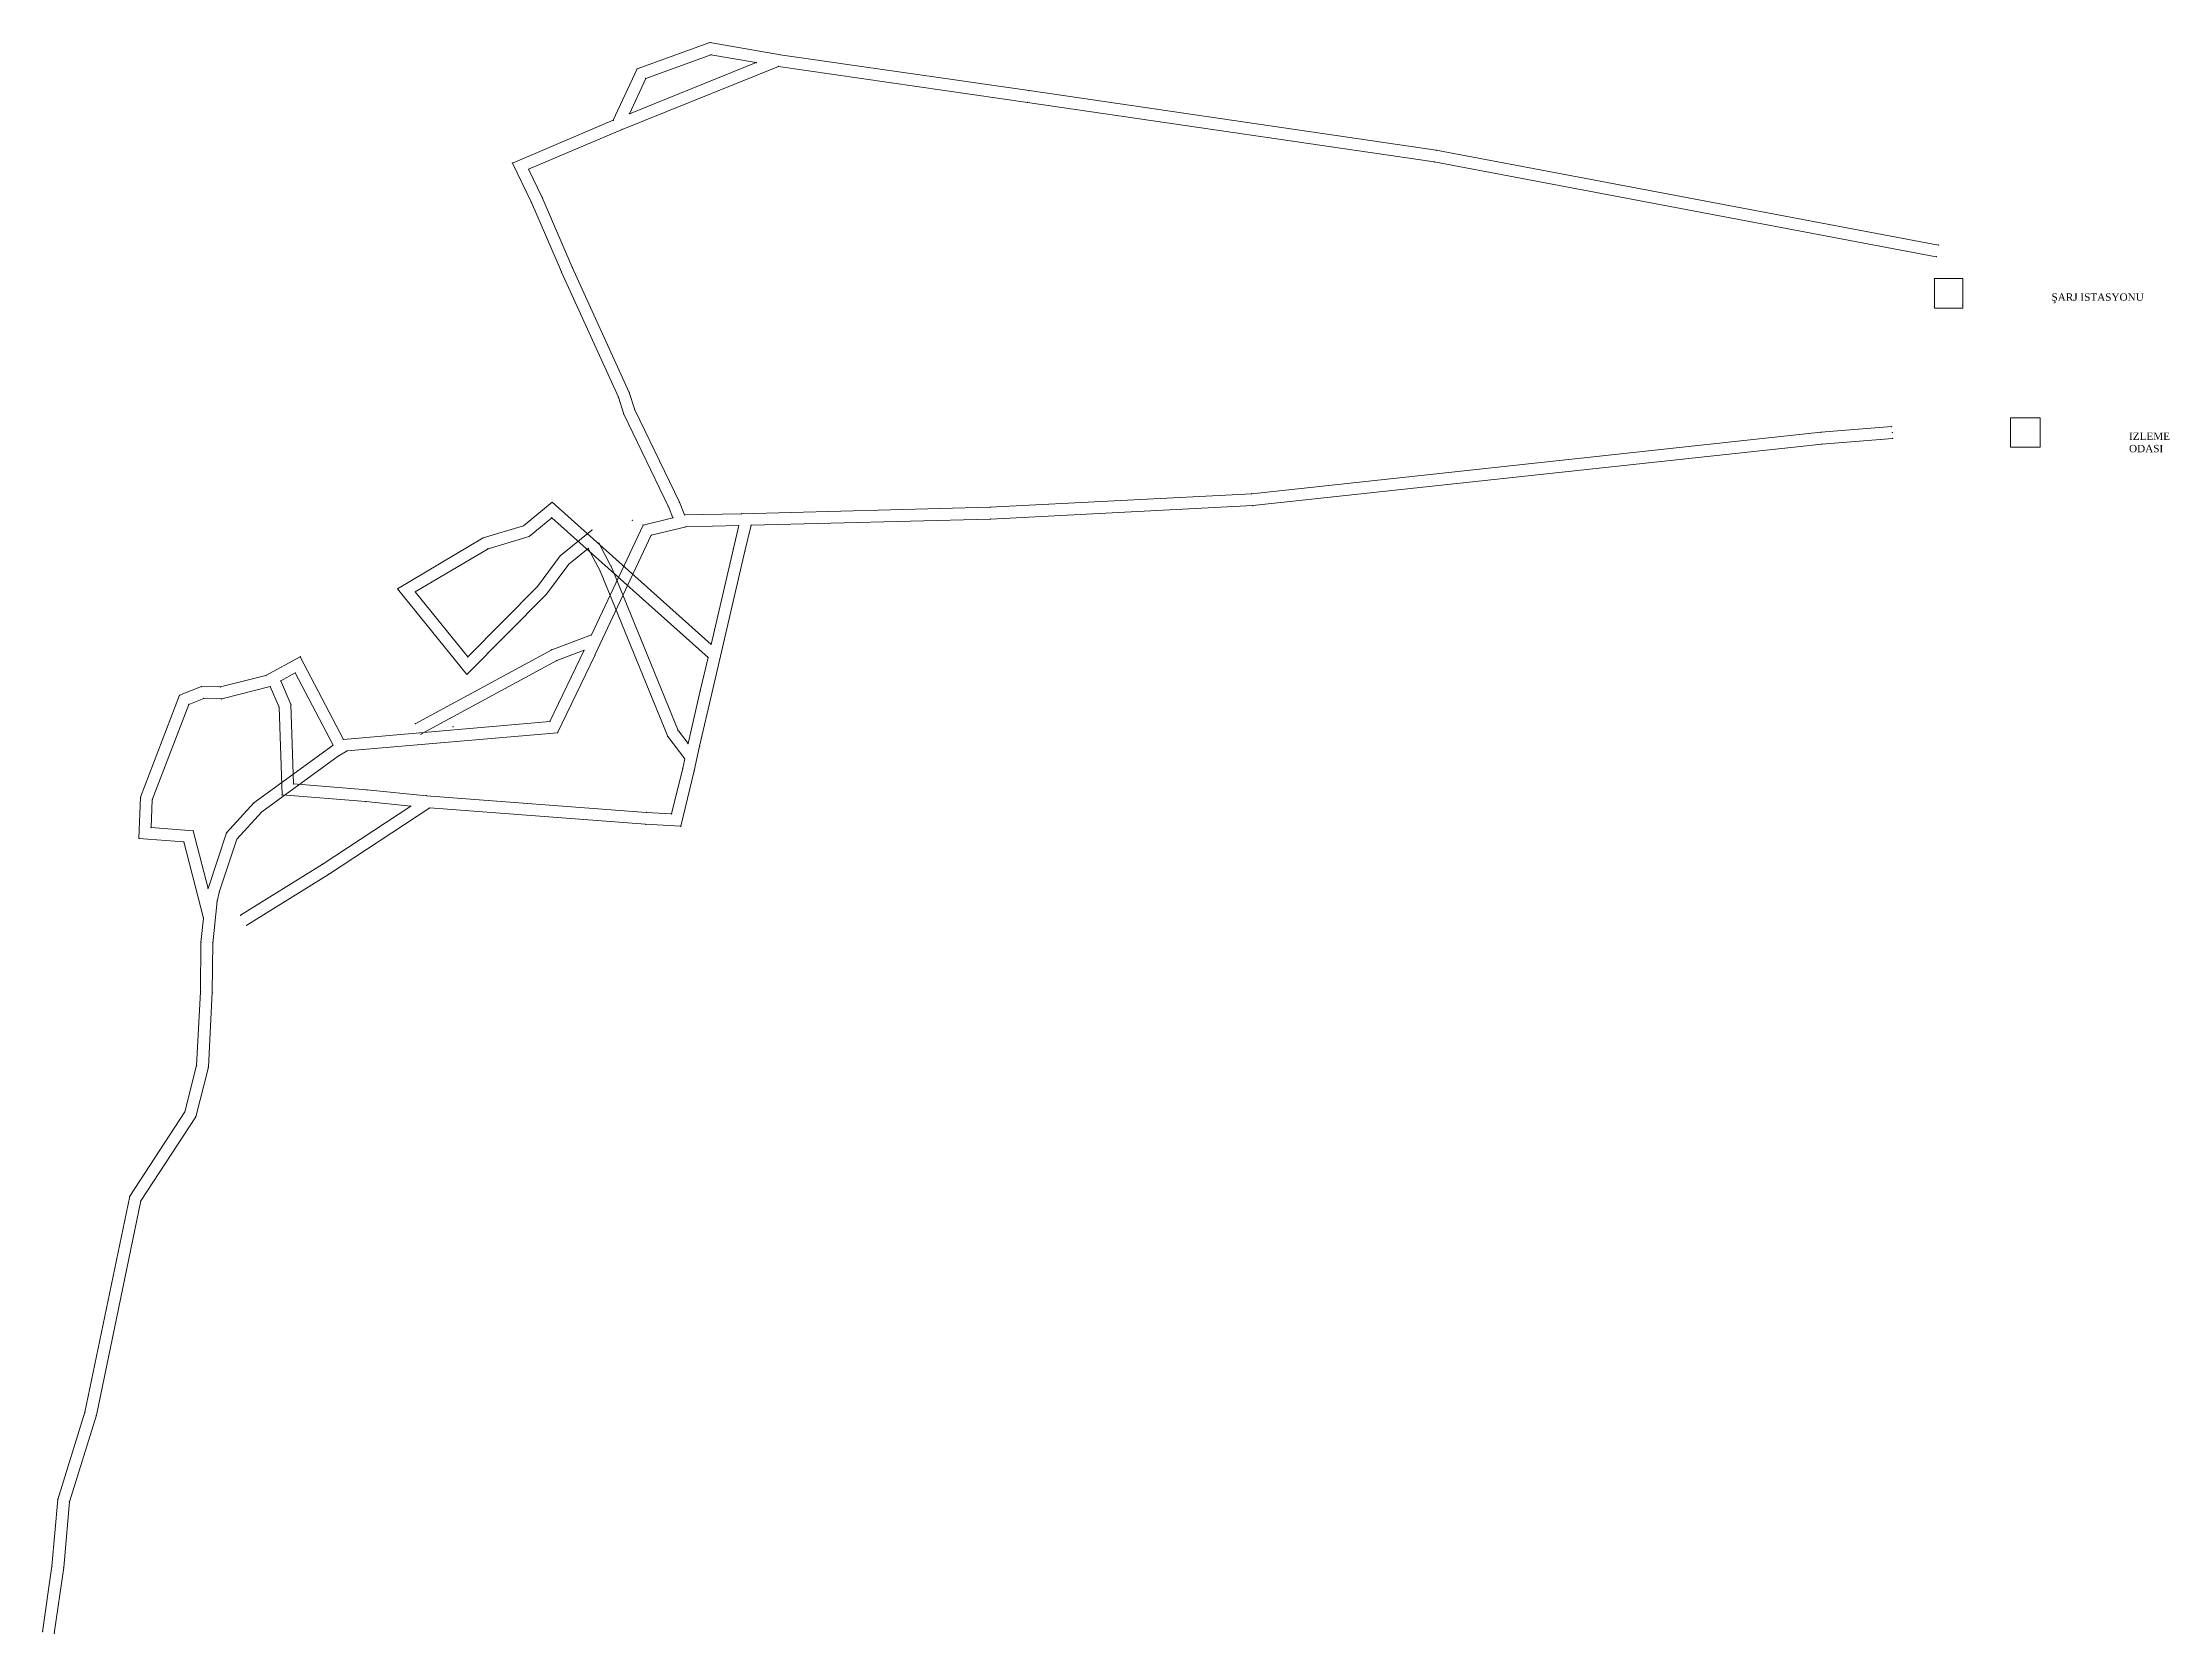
# Model space of a CAD drawing. Header units: millimetres. Extents: x 633707 to 634425, y 4414814 to 4415351.
import ezdxf

# ---------------------------------------------------------------- set-up
doc = ezdxf.new("R2010")
doc.units = ezdxf.units.MM
for name, color, linetype, lineweight in [('DESENDRE_DUZENLEM', 1, 'Continuous', 0), ('INIT_COORD', 150, 'Continuous', 0), ('LAGIM_DUZENLEME', 4, 'Continuous', 0), ('TABAN_YOLU_DUZENLEME', 3, 'Continuous', 0), ('TEXT', 5, 'Continuous', 0), ('YENI_NOKTA_DUZENLEME', 1, 'Continuous', 0)]:
    doc.layers.add(name, color=color, linetype=linetype, lineweight=lineweight)
doc.styles.get("Standard").update_dxf_attribs({"font": 'times.ttf'})

msp = doc.modelspace()

# ---------------------------------------------------------------- linework, layer by layer
at = {"layer": 'DESENDRE_DUZENLEM', "lineweight": 0}
for p, q in [((633871.9, 4415297.42, 118.29), (633882.03, 4415273.94, 101.86)), ((633875.53, 4415299.08, 118.29), (633885.7, 4415275.52, 101.86)), ((633885.7, 4415275.52, 101.86), (633904.94, 4415233.25, 84.46)), ((633882.06, 4415273.86, 101.86), (633901.3, 4415231.6, 84.46)), ((633918.29, 4415194.42, 55.01), (633903.08, 4415225.91, 84.49)), ((633921.9, 4415196.16, 55.01), (633906.8, 4415227.4, 84.49)), ((634115.23, 4415199.02, 53.92), (634307.48, 4415219.77, 110.22)), ((634307.48, 4415219.77, 110.22), (634331.43, 4415221.69, 116.04)), ((634115.55, 4415195.03, 53.92), (634307.85, 4415215.79, 110.22)), ((634307.85, 4415215.79, 110.22), (634331.75, 4415217.7, 116.04)), ((634026.79, 4415194.48, 54.38), (634115.23, 4415199.02, 53.92)), ((633923.61, 4415191.88, 55.01), (633942.9, 4415192.29, 55.17)), ((633942.9, 4415192.29, 55.17), (634026.79, 4415194.48, 54.38)), ((633946.09, 4415188.37, 55.17), (634026.9, 4415190.48, 54.38)), ((634027, 4415190.48, 54.38), (634115.55, 4415195.03, 53.92)), ((633924.13, 4415187.89, 55.01), (633941.96, 4415188.27, 55.17)), ((633924.13, 4415187.89, 55.01), (633924.13, 4415187.89, 55.17)), ((633940.13, 4415180.54, 53.25), (633932.58, 4415148.12, 39.09)), ((633944.02, 4415179.61, 53.25), (633932.84, 4415131.58, 39.09)), ((633878.78, 4415146.32, 55.32), (633832.68, 4415121.33, 78.29)), ((633793.78, 4415143.97, 46.99), (633808.36, 4415116.07, 57)), ((633880.45, 4415142.67, 55.32), (633834.58, 4415117.81, 78.29)), ((633931.55, 4415143.68, 53.25), (633928.94, 4415132.46, 39.09)), ((633792.13, 4415138.5, 46.99), (633804.89, 4415114.06, 57)), ((633928.94, 4415132.46, 39.09), (633924.82, 4415114.65, 33.7)), ((633932.84, 4415131.58, 39.09), (633928.72, 4415113.77, 33.7)), ((633787.65, 4415097.31, 27.43), (633786.68, 4415126.98, 46)), ((633791.53, 4415101.02, 27.43), (633790.65, 4415127.87, 46)), ((633928.72, 4415113.77, 33.7), (633926.88, 4415105.43, 31.65)), ((633922.99, 4415106.34, 31.65), (633919.23, 4415090.9, 26.62)), ((633926.88, 4415105.43, 31.65), (633922.32, 4415086.71, 26.62)), ((633923.69, 4415109.54, 33.7), (633922.99, 4415106.34, 31.65)), ((633761.11, 4415055.7, 57.5), (633754.47, 4415081.43, 46.37)), ((633762.65, 4415065.72, 57.5), (633757.63, 4415085.19, 46.37))]:
    msp.add_line(p, q, dxfattribs=at)
at = {"layer": 'DESENDRE_DUZENLEM'}
for p, q in [((634371.59, 4415219.7, 116.04), (634371.59, 4415224.7, 116.04)), ((634371.59, 4415224.7, 116.04), (634381.59, 4415224.7, 116.04)), ((634371.59, 4415214.7, 116.04), (634371.59, 4415219.7, 116.04)), ((634381.59, 4415219.7, 116.04), (634381.59, 4415224.7, 116.04)), ((634381.59, 4415214.7, 116.04), (634381.59, 4415219.7, 116.04))]:
    msp.add_line(p, q, dxfattribs=at)
at = {"layer": 'DESENDRE_DUZENLEM', "elevation": 116.04}
msp.add_lwpolyline([(634371.59, 4415214.7), (634381.59, 4415214.7)], dxfattribs=at)
at = {"layer": 'INIT_COORD'}
msp.add_point((634331.59, 4415219.7, 116.04), dxfattribs=at)
at = {"layer": 'LAGIM_DUZENLEME', "lineweight": 0}
for p, q in [((633932.2, 4415351.4, 117.52), (633907.6, 4415342.48, 117.52)), ((633932.56, 4415347.27, 117.52), (633910.52, 4415339.29, 117.52)), ((633956.02, 4415347.28, 117.52), (633932.2, 4415351.4, 117.52)), ((633947.85, 4415344.63, 117.52), (633932.56, 4415347.27, 117.52)), ((634040.04, 4415335.15, 116.68), (633955.91, 4415347.3, 117.52)), ((633907.6, 4415342.48, 117.52), (633899.56, 4415325.13, 118)), ((633955.34, 4415343.34, 117.52), (633902.54, 4415322.05, 118)), ((633947.85, 4415344.63, 117.52), (633905, 4415327.35, 118)), ((634039.47, 4415331.19, 116.68), (633955.34, 4415343.34, 117.52)), ((633910.52, 4415339.29, 117.52), (633905, 4415327.35, 118)), ((634177.53, 4415315.05, 116.25), (634040.04, 4415335.15, 116.68)), ((634176.87, 4415311.11, 116.25), (634039.47, 4415331.19, 116.68)), ((633899.56, 4415325.13, 118), (633865.5, 4415310.68, 118.14)), ((633902.54, 4415322.05, 118), (633870.93, 4415308.63, 118.14)), ((634347.23, 4415283, 115.68), (634177.53, 4415315.05, 116.25)), ((633865.5, 4415310.68, 118.14), (633871.9, 4415297.42, 118.29)), ((633870.93, 4415308.63, 118.14), (633875.53, 4415299.08, 118.29)), ((634346.48, 4415279.07, 115.68), (634176.87, 4415311.11, 116.25)), ((633904.94, 4415233.25, 84.46), (633906.8, 4415227.4, 84.49)), ((633901.3, 4415231.6, 84.46), (633903.08, 4415225.91, 84.49)), ((633919.68, 4415190.92, 55.01), (633909.6, 4415188.46, 54.98)), ((633918.18, 4415194.67, 55.01), (633919.68, 4415190.92, 55.01)), ((633921.9, 4415196.16, 55.01), (633923.61, 4415191.88, 55.01)), ((633909.6, 4415188.46, 54.98), (633892.15, 4415151.37, 55.27)), ((633912.4, 4415185.03, 54.98), (633893.33, 4415144.46, 55.27)), ((633894.63, 4415182.42, 34.35), (633898.73, 4415174.61, 42.09)), ((633924.13, 4415187.89, 55.01), (633912.4, 4415185.03, 54.98)), ((633941.96, 4415188.27, 55.17), (633940.13, 4415180.54, 53.25)), ((633946.09, 4415188.37, 55.17), (633944.02, 4415179.61, 53.25)), ((633891.09, 4415180.56, 34.35), (633895.19, 4415172.75, 42.09)), ((633898.67, 4415174.74, 36.43), (633921.45, 4415119.03, 33.96)), ((633894.97, 4415173.23, 36.43), (633917.95, 4415117.03, 33.96)), ((633892.15, 4415151.37, 55.27), (633878.78, 4415146.32, 55.32)), ((633889.71, 4415146.17, 55.27), (633880.45, 4415142.67, 55.32)), ((633786.68, 4415126.98, 46), (633783.69, 4415133.87, 45.9)), ((633790.65, 4415127.87, 46), (633787.22, 4415135.8, 45.9)), ((633921.54, 4415118.92, 34), (633924.82, 4415114.65, 33.7)), ((633917.95, 4415117.03, 34), (633923.69, 4415109.54, 33.7))]:
    msp.add_line(p, q, dxfattribs=at)
at = {"layer": 'LAGIM_DUZENLEME'}
for p, q in [((634345.84, 4415271.68, 115.68), (634345.84, 4415261.68, 115.68)), ((634345.84, 4415271.68, 115.68), (634355.4, 4415271.68, 115.68)), ((634355.4, 4415271.68, 115.68), (634355.4, 4415261.68, 115.68)), ((634355.4, 4415261.68, 115.68), (634345.84, 4415261.68, 115.68))]:
    msp.add_line(p, q, dxfattribs=at)
for p in [(634345.84, 4415271.68, 115.68), (634355.4, 4415271.68, 115.68), (634345.84, 4415262.31, 115.68), (634355.4, 4415262.7, 115.68)]:
    msp.add_point(p, dxfattribs=at)
at = {"layer": 'TABAN_YOLU_DUZENLEME', "lineweight": 0}
for p, q in [((633869.25, 4415188.23, 42.89), (633878.85, 4415196.16, 42.47)), ((633871.18, 4415184.63, 42.89), (633878.75, 4415190.89, 42.47)), ((633878.75, 4415190.89, 42.47), (633931.55, 4415143.68, 42.16)), ((633878.85, 4415196.16, 42.47), (633932.58, 4415148.12, 42.16)), ((633826.61, 4415166.96, 42.91), (633855.62, 4415184.14, 42.66)), ((633855.62, 4415184.14, 42.66), (633869.25, 4415188.23, 42.89)), ((633857.24, 4415180.45, 42.66), (633871.18, 4415184.63, 42.89)), ((633881.58, 4415178, 34.25), (633892.36, 4415186.74, 34.35)), ((633832.63, 4415165.88, 42.91), (633857.24, 4415180.45, 42.66)), ((633873.96, 4415167.73, 34.26), (633881.58, 4415178, 34.25)), ((633877, 4415165.12, 34.26), (633884.49, 4415175.21, 34.25)), ((633884.49, 4415175.21, 34.25), (633891.09, 4415180.56, 34.35)), ((633850.4, 4415143.94, 34.06), (633873.96, 4415167.73, 34.26)), ((633826.61, 4415166.96, 42.91), (633850.11, 4415137.95, 34.06)), ((633832.63, 4415165.88, 42.91), (633850.4, 4415143.94, 34.06)), ((633850.11, 4415137.95, 34.06), (633877, 4415165.12, 34.26)), ((633889.71, 4415146.17, 55.27), (633878.13, 4415122.11, 55.63)), ((633782.22, 4415137.62, 45.9), (633793.78, 4415143.97, 46.99)), ((633790.2, 4415142, 45.9), (633790.2, 4415142, 46.99)), ((633893.31, 4415144.43, 55.27), (633880.75, 4415118.32, 55.63)), ((633760.5, 4415133.89, 45.86), (633753.05, 4415130.99, 45.73)), ((633766.81, 4415133.76, 45.86), (633760.5, 4415133.89, 45.86)), ((633782.22, 4415137.62, 45.9), (633766.81, 4415133.76, 45.86)), ((633783.69, 4415133.87, 45.9), (633767.26, 4415129.75, 45.86)), ((633787.22, 4415135.8, 45.9), (633792.13, 4415138.5, 46.99)), ((633753.05, 4415130.99, 45.73), (633739.84, 4415096.5, 45.68)), ((633756.15, 4415127.9, 45.73), (633743.81, 4415095.69, 45.68)), ((633761.21, 4415129.88, 45.86), (633756.15, 4415127.9, 45.73)), ((633767.26, 4415129.75, 45.86), (633761.21, 4415129.88, 45.86)), ((633878.13, 4415122.11, 55.63), (633808.36, 4415116.07, 56.45)), ((633880.75, 4415118.32, 55.63), (633809.64, 4415112.17, 56.45)), ((633778.17, 4415094.63, 57), (633804.89, 4415114.06, 57)), ((633780.85, 4415091.64, 57), (633806.66, 4415110.4, 57)), ((633806.66, 4415110.4, 57), (633809.64, 4415112.17, 56.45)), ((633739.84, 4415096.5, 45.68), (633739.29, 4415082.62, 45.7)), ((633743.81, 4415095.69, 45.68), (633743.44, 4415086.3, 45.7)), ((633815.99, 4415095.04, 27.43), (633787.65, 4415097.31, 27.43)), ((633816.35, 4415099.02, 27.43), (633791.53, 4415101.02, 27.43)), ((633836.47, 4415097.04, 27.5), (633816.35, 4415099.02, 27.43)), ((633910.66, 4415091.42, 26.76), (633836.47, 4415097.04, 27.5)), ((633768.86, 4415084.46, 57.5), (633778.17, 4415094.63, 57)), ((633772.39, 4415082.39, 57.5), (633780.85, 4415091.64, 57)), ((633801.17, 4415073.84, 27.65), (633831.15, 4415093.54, 27.5)), ((633803.32, 4415070.47, 27.65), (633837.53, 4415092.94, 27.5)), ((633831.15, 4415093.54, 27.5), (633815.99, 4415095.04, 27.43)), ((633910.38, 4415087.43, 26.76), (633837.53, 4415092.94, 27.5)), ((633919.23, 4415090.9, 26.62), (633910.66, 4415091.42, 26.76)), ((633754.47, 4415081.43, 46.37), (633739.29, 4415082.62, 45.7)), ((633757.63, 4415085.19, 46.37), (633743.44, 4415086.3, 45.7)), ((633762.65, 4415065.72, 57.5), (633768.86, 4415084.46, 57.5)), ((633766.45, 4415064.46, 57.5), (633772.39, 4415082.39, 57.5)), ((633922.32, 4415086.71, 26.62), (633910.38, 4415087.43, 26.76)), ((633801.17, 4415073.84, 27.65), (633773.64, 4415056.68, 27.7)), ((633803.32, 4415070.47, 27.65), (633775.76, 4415053.29, 27.7)), ((633764.24, 4415047.08, 57.8), (633765.72, 4415061.47, 57.6)), ((633765.72, 4415061.47, 57.6), (633766.54, 4415064.75, 57.5)), ((633760.26, 4415047.49, 57.8), (633761.11, 4415055.7, 57.6)), ((633760.11, 4415030.81, 57.85), (633760.26, 4415047.49, 57.8)), ((633764.1, 4415030.68, 57.85), (633764.26, 4415047.45, 57.8)), ((633758.78, 4415005.92, 57.73), (633760.11, 4415030.81, 57.85)), ((633762.76, 4415005.32, 57.73), (633764.1, 4415030.68, 57.85)), ((633754.81, 4414990.25, 57.8), (633758.78, 4415005.92, 57.73)), ((633758.52, 4414988.62, 57.8), (633762.76, 4415005.32, 57.73)), ((633736.19, 4414961.75, 57.84), (633754.81, 4414990.25, 57.8)), ((633739.95, 4414960.2, 57.84), (633758.52, 4414988.62, 57.8)), ((633721.05, 4414888.82, 58.46), (633736.19, 4414961.75, 57.84)), ((633724.93, 4414887.82, 58.46), (633739.95, 4414960.2, 57.84)), ((633711.89, 4414859.37, 58.83), (633721.05, 4414888.82, 58.46)), ((633715.83, 4414858.59, 58.83), (633724.93, 4414887.82, 58.46)), ((633709.92, 4414836.82, 59.28), (633711.89, 4414859.37, 58.83)), ((633713.89, 4414836.37, 59.28), (633715.83, 4414858.59, 58.83)), ((633706.75, 4414814.69, 59.3), (633709.92, 4414836.82, 59.28)), ((633710.71, 4414814.13, 59.3), (633713.89, 4414836.37, 59.28))]:
    msp.add_line(p, q, dxfattribs=at)
at = {"layer": 'YENI_NOKTA_DUZENLEME', "lineweight": 0}
for p in [(633932.2, 4415351.4, 117.52), (633932.56, 4415347.27, 117.52), (633907.6, 4415342.48, 117.52), (633947.85, 4415344.63, 117.52), (633955.34, 4415343.34, 117.52), (633910.52, 4415339.29, 117.52), (634040.04, 4415335.15, 116.68), (633905, 4415327.35, 118), (634039.47, 4415331.19, 116.68), (633899.56, 4415325.13, 118), (633902.54, 4415322.05, 118), (634177.53, 4415315.05, 116.25), (633865.5, 4415310.68, 118.14), (633870.93, 4415308.63, 118.14), (634176.87, 4415311.11, 116.25), (633871.9, 4415297.42, 118.29), (633875.53, 4415299.08, 118.29), (634347.23, 4415283, 115.68), (633885.7, 4415275.52, 101.86), (634346.48, 4415279.07, 115.68), (633882.03, 4415273.94, 101.86), (633904.94, 4415233.25, 84.46), (633901.3, 4415231.6, 84.46), (633903.08, 4415225.91, 84.49), (633906.8, 4415227.4, 84.49), (634307.48, 4415219.77, 110.22), (634331.43, 4415221.69, 116.04), (634307.85, 4415215.79, 110.22), (634331.75, 4415217.7, 116.04), (634115.23, 4415199.02, 53.92), (633878.75, 4415190.89, 42.47), (633906.03, 4415190.07, 54.98), (633918.18, 4415194.67, 55.01), (633919.68, 4415190.92, 55.01), (633921.9, 4415196.16, 55.01), (633923.61, 4415191.88, 55.01), (633942.9, 4415192.29, 55.17), (634026.79, 4415194.48, 54.38), (634027, 4415190.48, 54.38), (634115.55, 4415195.03, 53.92), (633871.18, 4415184.63, 42.89), (633892.36, 4415186.74, 34.35), (633894.63, 4415182.42, 34.35), (633909.6, 4415188.46, 54.98), (633912.4, 4415185.03, 54.98), (633924.13, 4415187.89, 55.01), (633941.96, 4415188.27, 55.17), (633946.09, 4415188.37, 55.17), (633857.24, 4415180.45, 42.66), (633881.58, 4415178, 34.25), (633891.09, 4415180.56, 34.35), (633940.13, 4415180.54, 53.25), (633944.02, 4415179.61, 53.25), (633873.96, 4415167.73, 34.26), (633895.19, 4415172.75, 34.35), (633898.73, 4415174.61, 34.35), (633832.63, 4415165.88, 42.91), (633878.78, 4415146.32, 55.32), (633889.71, 4415146.17, 55.27), (633892.15, 4415151.37, 55.27), (633932.58, 4415148.12, 42.16), (633793.78, 4415143.97, 46.99), (633850.4, 4415143.94, 34.06), (633880.45, 4415142.67, 55.32), (633893.33, 4415144.46, 55.27), (633931.43, 4415143.79, 42.16), (633760.5, 4415133.89, 45.86), (633766.81, 4415133.76, 45.86), (633782.22, 4415137.62, 45.9), (633783.69, 4415133.87, 45.9), (633787.22, 4415135.8, 45.9), (633792.13, 4415138.5, 46.99), (633928.94, 4415132.46, 39.09), (633753.05, 4415130.99, 45.73), (633756.15, 4415127.9, 45.73), (633761.21, 4415129.88, 45.86), (633767.26, 4415129.75, 45.86), (633786.68, 4415126.98, 46), (633790.65, 4415127.87, 46), (633832.68, 4415121.33, 78.29), (633834.58, 4415117.81, 78.29), (633845.4, 4415120.33, 55.84), (633878.13, 4415122.11, 55.63), (633880.75, 4415118.32, 55.63), (633921.45, 4415119.03, 33.7), (633804.89, 4415114.06, 57), (633806.66, 4415110.4, 57), (633808.39, 4415116.08, 56.45), (633809.64, 4415112.17, 56.45), (633917.95, 4415117.03, 33.7), (633924.82, 4415114.65, 33.7), (633928.72, 4415113.77, 33.7), (633922.99, 4415106.34, 31.65), (633926.88, 4415105.43, 31.65), (633739.84, 4415096.5, 45.68), (633743.81, 4415095.69, 45.68), (633787.51, 4415101.34, 27.43), (633787.65, 4415097.31, 27.43), (633791.53, 4415101.02, 27.43), (633816.35, 4415099.02, 27.43), (633836.47, 4415097.04, 27.5), (633778.17, 4415094.63, 57), (633780.85, 4415091.64, 57), (633815.99, 4415095.04, 27.43), (633831.15, 4415093.54, 27.5), (633837.53, 4415092.94, 27.5), (633910.66, 4415091.42, 26.76), (633919.23, 4415090.9, 26.62), (633739.29, 4415082.62, 45.7), (633743.44, 4415086.3, 45.7), (633754.47, 4415081.43, 46.37), (633757.63, 4415085.19, 46.37), (633768.86, 4415084.46, 57.5), (633772.39, 4415082.39, 57.5), (633910.38, 4415087.43, 26.76), (633922.32, 4415086.71, 26.62), (633801.17, 4415073.84, 27.65), (633803.32, 4415070.47, 27.65), (633762.65, 4415065.72, 57.5), (633765.72, 4415061.47, 57.6), (633761.11, 4415055.7, 57.5), (633773.64, 4415056.68, 27.7), (633775.76, 4415053.29, 27.7), (633760.26, 4415047.49, 57.8), (633764.26, 4415047.45, 57.8), (633760.11, 4415030.81, 57.85), (633764.1, 4415030.68, 57.85), (633758.78, 4415005.92, 57.73), (633762.76, 4415005.32, 57.73), (633754.81, 4414990.25, 57.8), (633758.52, 4414988.62, 57.8), (633736.19, 4414961.75, 57.84), (633739.95, 4414960.2, 57.84), (633721.05, 4414888.82, 58.46), (633724.93, 4414887.82, 58.46), (633711.89, 4414859.37, 58.83), (633715.83, 4414858.59, 58.83), (633709.92, 4414836.82, 59.28), (633713.89, 4414836.37, 59.28), (633706.75, 4414814.69, 59.3), (633710.71, 4414814.13, 59.3)]:
    msp.add_point(p, dxfattribs=at)

# ---------------------------------------------------------------- texts
at = {"layer": 'TEXT', "char_height": 2.5, "attachment_point": 1}
for s, insert, width in [('{ŞARJ ISTASYONU}', (634385.4, 4415266.68, 115.68), 32.6519), ('{IZLEME ODASI}', (634411.59, 4415219.7, 116.04), 23.7755)]:
    msp.add_mtext(s, dxfattribs=dict(at, insert=insert, width=width))

doc.saveas('drawing.dxf')
